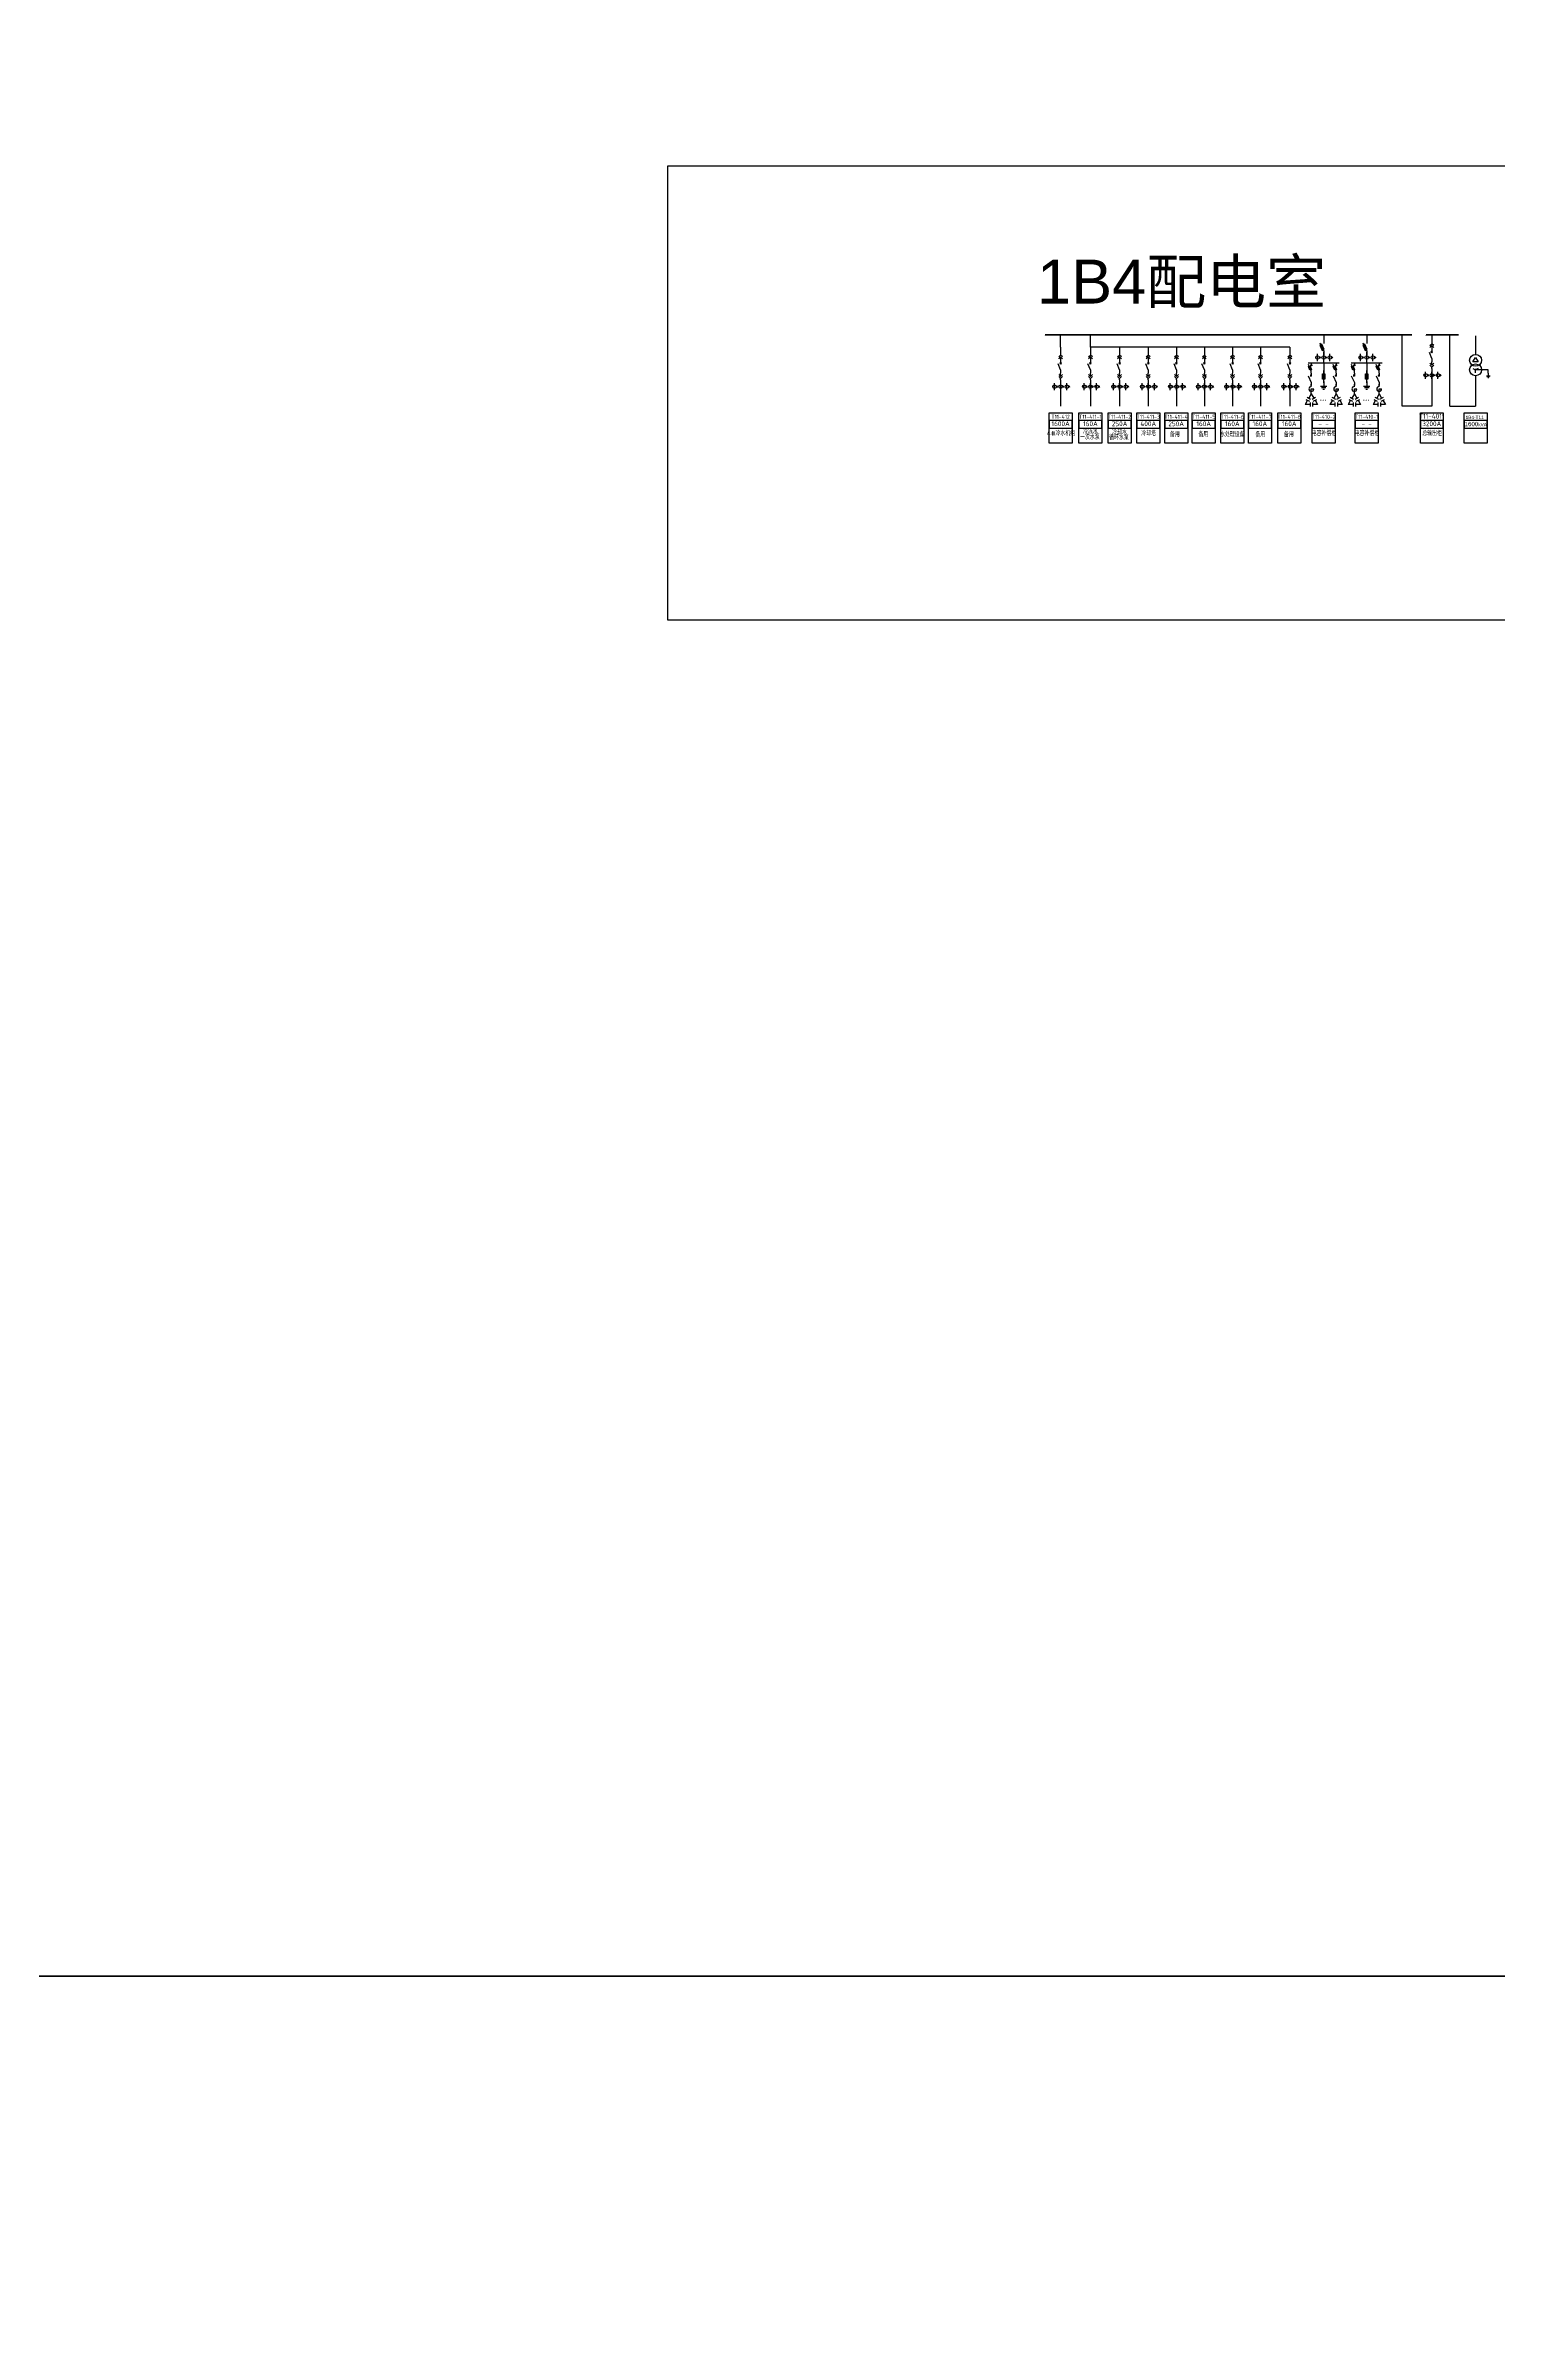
# Model space of a CAD drawing. Header units: millimetres. Extents: x -3460 to -460, y 6070 to 9130.
# Drawn here: x -1462 to -1131, y 7709 to 8229 of the extents above; entities that cross this region are included whole.
import ezdxf
from ezdxf.enums import TextEntityAlignment as Align

# ---------------------------------------------------------------- set-up
doc = ezdxf.new("R2010")
doc.units = ezdxf.units.MM
doc.header["$LTSCALE"] = 1000
doc.header["$MEASUREMENT"] = 0
doc.linetypes.add('CENTER', pattern=[2, 1.25, -0.25, 0.25, -0.25])
doc.linetypes.add('CONTINOUS', pattern=[0])
doc.styles.add('HZSONG', font='gbenor.shx', dxfattribs={"height": 1200, "bigfont": 'gbcbig.shx'})
doc.styles.get("Standard").update_dxf_attribs({"font": 'arial.ttf'})

# ---------------------------------------------------------------- blocks, each defined once
blk = doc.blocks.new('DYDQAA03')
at = {"color": 0}
for points in [[(0, 0), (0, -1.5)], [(-2.1, -3.6), (0, -1.5)], [(-2.1, -5.6), (0, -3.5)], [(2.1, -3.6), (0, -1.5)], [(2.1, -5.6), (0, -3.5)], [(0, -3.5), (0, -7)]]:
    blk.add_lwpolyline(points, dxfattribs=at)
blk = doc.blocks.new('DYDQ0201')
at = {"color": 0}
for points in [[(0.9, -0.9), (-0.9, 0.9)], [(-0.9, -0.9), (0.9, 0.9)], [(0, -7), (-2.6, -0.4)]]:
    blk.add_lwpolyline(points, dxfattribs=at)
blk = doc.blocks.new('DYDQAA04')
at = {"color": 0}
for points in [[(0, -3.5), (0, 0)], [(-2.1, -1.4), (0, -3.5)], [(-2.1, -3.4), (0, -5.5)], [(2.1, -1.4), (0, -3.5)], [(2.1, -3.4), (0, -5.5)], [(0, -7), (0, -5.5)]]:
    blk.add_lwpolyline(points, dxfattribs=at)
blk = doc.blocks.new('DYDQAA05')
at = {"color": 0}
blk.add_lwpolyline([(0, 0), (0, -7)], dxfattribs=at)
blk = doc.blocks.new('DYDQAA09')
at = {"color": 0}
blk.add_lwpolyline([(0, 0), (0, -3.5)], dxfattribs=at)
blk.add_lwpolyline([(0, 0), (0, -3.5)], dxfattribs=at)
blk.add_lwpolyline([(0, 0), (0, -3.5)], dxfattribs=at)
blk.add_lwpolyline([(0, 0), (0, -3.5)], dxfattribs=at)
blk.add_lwpolyline([(0, 0), (0, -3.5)], dxfattribs=at)
blk.add_lwpolyline([(0, 0), (0, -3.5)], dxfattribs=at)
blk.add_lwpolyline([(0, 0), (0, -3.5)], dxfattribs=at)
blk.add_lwpolyline([(0, 0), (0, -3.5)], dxfattribs=at)
blk.add_lwpolyline([(0, 0), (0, -3.5)], dxfattribs=at)
blk = doc.blocks.new('M_M44IVD')
for points in [[(0, 0), (-0.2, -0.35)], [(0, 0), (0.2, -0.35)], [(-0.3, -0.52), (-0.5, -0.87)], [(-0.1, -0.87), (-0.5, -0.87)], [(-0.44, -0.44), (-0.16, -0.6)], [(-0.34, -0.26), (-0.06, -0.43)], [(-0.1, -0.7), (-0.1, -1.03)], [(0.06, -0.43), (0.34, -0.26)], [(0.1, -0.7), (0.1, -1.03)], [(0.5, -0.87), (0.1, -0.87)], [(0.16, -0.6), (0.44, -0.44)], [(0.3, -0.52), (0.5, -0.87)]]:
    blk.add_lwpolyline(points)
at = {"width": 0.8, "flags": 9}
blk.add_attdef('S', (0.25, -0.5), '', height=0.2, dxfattribs=at)
blk = doc.blocks.new('$element$00000530')
for points in [[(-0.29, -0.34), (-0.14, -0.27), (0.02, -0.62), (-0.14, -0.69), (-0.29, -0.34)], [(0, -1), (0, -0.78), (-0.28, -0.15)], [(-0.05, -0.18), (0.05, -0.18)], [(0, 0), (0, -0.18)]]:
    blk.add_lwpolyline(points)
blk.add_circle((0, -0.23), 0.05)
at = {"flags": 9}
blk.add_attdef('S', (0, 0), '', height=0.00000667, dxfattribs=at)
blk = doc.blocks.new('M_M4')
blk.add_line((-0.25, -0.2), (0, -0.75))
for points in [[(0, 0), (0, -0.25)], [(0, -0.75), (0, -1)]]:
    blk.add_lwpolyline(points)
blk.add_arc((-0.01, -0.19), 0.0589, 81.8699, 278.1301)
at = {"width": 0.8, "flags": 9}
blk.add_attdef('S', (0.25, -0.5), '', height=0.2, dxfattribs=at)
blk = doc.blocks.new('M_M23')
for p, q in [((0, -0.5), (-0.25, -0.5)), ((0, -0.25), (0, -0.5))]:
    blk.add_line(p, q)
for points in [[(0, 0), (0, -0.25)], [(0, -0.75), (0, -1)]]:
    blk.add_lwpolyline(points)
blk.add_arc((0, -0.5), 0.25, 270, 180)
at = {"width": 0.8, "flags": 9}
blk.add_attdef('S', (0.25, -0.5), '', height=0.2, dxfattribs=at)
blk = doc.blocks.new('M_M17')
for p, q in [((-0.1, -0.72), (-0.1, -0.28)), ((-0.1, -0.28), (0.1, -0.28)), ((0.1, -0.72), (-0.1, -0.72)), ((0, -0.38), (0, -0.72)), ((0.1, -0.28), (0.1, -0.72))]:
    blk.add_line(p, q)
for points in [[(0, 0), (0, -0.28)], [(0, -0.72), (0, -1)]]:
    blk.add_lwpolyline(points)
for points in [[(-0.03, -0.57), (0.03, -0.57), (0, -0.37), (0.03, -0.57)], [(0.03, -0.57), (0, -0.37), (-0.03, -0.57), (0.03, -0.57)], [(0, -0.37), (-0.03, -0.57), (0.03, -0.57), (0, -0.37)]]:
    blk.add_solid(points)
at = {"width": 0.8, "flags": 9}
blk.add_attdef('S', (0.25, -0.5), '', height=0.2, dxfattribs=at)
blk = doc.blocks.new('M_M24')
for p, q in [((-0.25, -0.375), (0.25, -0.375)), ((-0.1875, -0.5), (0.1875, -0.5)), ((-0.0625, -0.625), (0.0625, -0.625))]:
    blk.add_line(p, q)
blk.add_lwpolyline([(0, 0), (0, -0.375)])
at = {"width": 0.8, "flags": 9}
blk.add_attdef('S', (0.25, -0.5), '', height=0.2, dxfattribs=at)
blk = doc.blocks.new('A$C03DD39B5')
for p, q in [((417, 475), (283, 392)), ((417, 422), (283, 339)), ((350, 333), (350, 467))]:
    blk.add_line(p, q)
blk.add_lwpolyline([(700, 167), (0, 167)])
blk.add_circle((350, 167), 167)

msp = doc.modelspace()

# ---------------------------------------------------------------- linework, layer by layer
for p, q in [((-1230.64, 8160.66, -1824.64), (-1230.64, 8163.24, -441.36)), ((-1223.87, 8160.66, -1824.59), (-1223.87, 8163.24, -441.31)), ((-1178.48, 8160.66, -1824.64), (-1223.87, 8160.66, -1824.64)), ((-1152.95, 8147.22, 376.57), (-1152.95, 8163.24, 376.57)), ((-1173.6, 8157.04, -597.73), (-1173.6, 8156.64, -597.73)), ((-1170.79, 8157.14, -597.73), (-1170.79, 8157.47, -597.73)), ((-1163.81, 8157.04, -597.73), (-1163.81, 8156.64, -597.73)), ((-1161, 8157.14, -597.73), (-1161, 8157.47, -597.73)), ((-1146.19, 8155, 376.57), (-1146.19, 8153.36, 376.57)), ((-1230.64, 8152.42, 376.57), (-1230.64, 8150.79, 376.57)), ((-1230.64, 8150.79, 376.57), (-1230.64, 8147.22, 376.57)), ((-1223.87, 8152.42, 376.57), (-1223.87, 8150.79, 376.57)), ((-1223.87, 8150.79, 376.57), (-1223.87, 8147.22, 376.57)), ((-1217.23, 8152.42, 376.57), (-1217.23, 8150.79, 376.57)), ((-1217.23, 8150.79, 376.57), (-1217.23, 8147.22, 376.57)), ((-1210.7, 8152.42, 376.57), (-1210.7, 8150.79, 376.57)), ((-1210.7, 8150.79, 376.57), (-1210.7, 8147.22, 376.57)), ((-1204.29, 8152.42, 376.57), (-1204.29, 8150.79, 376.57)), ((-1204.29, 8150.79, 376.57), (-1204.29, 8147.22, 376.57)), ((-1197.94, 8152.42, 376.57), (-1197.94, 8150.79, 376.57)), ((-1197.94, 8150.79, 376.57), (-1197.94, 8147.22, 376.57)), ((-1191.52, 8152.42, 376.57), (-1191.52, 8150.79, 376.57)), ((-1191.52, 8150.79, 376.57), (-1191.52, 8147.22, 376.57)), ((-1185.17, 8152.42, 376.57), (-1185.17, 8150.79, 376.57)), ((-1185.17, 8150.79, 376.57), (-1185.17, 8147.22, 376.57)), ((-1178.48, 8152.42, 376.57), (-1178.48, 8150.79, 376.57)), ((-1178.48, 8150.79, 376.57), (-1178.48, 8147.22, 376.57)), ((-1146.19, 8153.36, 376.57), (-1146.19, 8147.22, 376.57)), ((-1146.19, 8147.22, 376.57), (-1152.95, 8147.22, 376.57))]:
    msp.add_line(p, q)
at = {"linetype": 'Continuous'}
for p, q in [((-1171.67, 8161.63, -597.73), (-1170.79, 8159.7, -597.73)), ((-1170.79, 8159.25, -597.73), (-1170.79, 8159.55, -597.73)), ((-1161.88, 8161.63, -597.73), (-1161, 8159.7, -597.73)), ((-1161, 8159.25, -597.73), (-1161, 8159.55, -597.73)), ((-1174.34, 8157.04, -597.73), (-1167.23, 8157.04, -597.73)), ((-1170.79, 8158.79, -597.73), (-1170.79, 8159.43, -597.73)), ((-1170.79, 8157.04, -597.73), (-1170.79, 8154.58, -597.73)), ((-1164.56, 8157.04, -597.73), (-1157.45, 8157.04, -597.73)), ((-1161, 8158.79, -597.73), (-1161, 8159.43, -597.73)), ((-1161, 8157.04, -597.73), (-1161, 8154.58, -597.73))]:
    msp.add_line(p, q, dxfattribs=at)
at = {"color": 0}
for p, q in [((-1142.09, 8147.22, -1408.81), (-1142.09, 8163.24, 376.57)), ((-1136.23, 8163.24, 3202.12), (-1136.23, 8159, -1408.81)), ((-1136.82, 8157.31, -1408.81), (-1136.23, 8158.32, -1408.81)), ((-1136.82, 8157.31, -1408.81), (-1136.23, 8158.32, -1408.81)), ((-1135.64, 8157.31, -1408.81), (-1136.82, 8157.31, -1408.81)), ((-1136.82, 8155.82, -1408.81), (-1136.23, 8155.48, -1408.81)), ((-1136.24, 8155.58, -1408.81), (-1136.33, 8155.49, -1408.81)), ((-1136.2, 8155.58, -1408.81), (-1136.33, 8155.45, -1408.81)), ((-1136.18, 8155.57, -1408.81), (-1136.32, 8155.43, -1408.81)), ((-1136.27, 8155.57, -1408.81), (-1136.32, 8155.52, -1408.81)), ((-1136.15, 8155.55, -1408.81), (-1136.3, 8155.41, -1408.81)), ((-1136.14, 8155.53, -1408.81), (-1136.28, 8155.39, -1408.81)), ((-1136.13, 8155.5, -1408.81), (-1136.25, 8155.38, -1408.81)), ((-1136.23, 8158.32, -1408.81), (-1135.64, 8157.31, -1408.81)), ((-1135.64, 8155.82, -1408.81), (-1136.23, 8155.48, -1408.81)), ((-1136.13, 8155.48, -1408.81), (-1136.23, 8155.38, -1408.81)), ((-1136.23, 8154.8, -1408.81), (-1136.23, 8155.48, -1408.81)), ((-1133.34, 8155.48, -1408.81), (-1136.23, 8155.48, -1408.81)), ((-1136.23, 8154.13, -1408.81), (-1136.23, 8147.22, -1408.81)), ((-1133.75, 8154.13, -1408.81), (-1132.94, 8154.13, -1408.81)), ((-1133.65, 8153.93, -1408.81), (-1133.04, 8153.93, -1408.81)), ((-1133.44, 8153.72, -1408.81), (-1133.24, 8153.72, -1408.81)), ((-1142.09, 8147.22, -1408.81), (-1136.23, 8147.22, -1408.81))]:
    msp.add_line(p, q, dxfattribs=at)
at = {"color": 0, "linetype": 'CENTER', "ltscale": 0.5}
msp.add_line((-1133.34, 8154.74, -1408.81), (-1133.34, 8155.48, -1408.81), dxfattribs=at)
at = {"color": 7, "ltscale": 0.001071, "true_color": 0xffffff}
msp.add_lwpolyline([(-3460, 9130), (-460, 9130), (-460, 7790), (-3460, 7790)], close=True, dxfattribs=at)
at = {"color": 1, "lineweight": 30, "ltscale": 0.002916}
msp.add_lwpolyline([(-1320, 8201.91), (-930.72, 8201.91), (-930.72, 8098.53), (-1320, 8098.53)], close=True, dxfattribs=at)
at = {"color": 1, "lineweight": 40, "ltscale": 100}
for points, elevation in [([(-1150.75, 8163.43), (-1234.16, 8163.43), (-1234.16, 8163.43)], 1744.87), ([(-1140.13, 8163.43), (-1147.49, 8163.43), (-1147.49, 8163.43)], 1588.45)]:
    msp.add_lwpolyline(points, dxfattribs=dict(at, elevation=elevation))
at = {"linetype": 'Continuous', "elevation": -597.73}
for points in [[(-1171.17, 8159.91), (-1170.69, 8160.13), (-1171.22, 8161.29), (-1171.7, 8161.07)], [(-1161.38, 8159.91), (-1160.91, 8160.13), (-1161.44, 8161.29), (-1161.91, 8161.07)]]:
    msp.add_lwpolyline(points, close=True, dxfattribs=at)
for points in [[(-1170.79, 8163.24), (-1170.79, 8161.46)], [(-1170.79, 8162.33), (-1170.79, 8161.46)], [(-1170.79, 8159.7), (-1170.79, 8158.82)], [(-1161, 8163.24), (-1161, 8161.46)], [(-1161, 8162.33), (-1161, 8161.46)], [(-1161, 8159.7), (-1161, 8158.82)]]:
    msp.add_lwpolyline(points, dxfattribs=at)
at = {"color": 0, "elevation": -1408.81}
msp.add_lwpolyline([(-1133.34, 8154.74), (-1133.34, 8154.13)], dxfattribs=at)
for points, elevation in [([(-1233.24, 8145.73), (-1228.04, 8145.73), (-1228.04, 8138.78), (-1233.24, 8138.78)], -441.36), ([(-1233.24, 8142.18), (-1228.04, 8142.18), (-1228.04, 8143.92), (-1233.24, 8143.92)], -441.36), ([(-1226.47, 8145.73), (-1221.26, 8145.73), (-1221.26, 8138.78), (-1226.47, 8138.78)], -441.36), ([(-1226.47, 8142.18), (-1221.26, 8142.18), (-1221.26, 8143.92), (-1226.47, 8143.92)], -441.36), ([(-1219.83, 8145.73), (-1214.62, 8145.73), (-1214.62, 8138.78), (-1219.83, 8138.78)], -441.36), ([(-1219.83, 8142.18), (-1214.62, 8142.18), (-1214.62, 8143.92), (-1219.83, 8143.92)], -441.36), ([(-1213.3, 8145.73), (-1208.09, 8145.73), (-1208.09, 8138.78), (-1213.3, 8138.78)], -441.36), ([(-1213.3, 8142.18), (-1208.09, 8142.18), (-1208.09, 8143.92), (-1213.3, 8143.92)], -441.36), ([(-1206.95, 8145.73), (-1201.74, 8145.73), (-1201.74, 8138.78), (-1206.95, 8138.78)], -441.36), ([(-1206.95, 8142.18), (-1201.74, 8142.18), (-1201.74, 8143.92), (-1206.95, 8143.92)], -441.36), ([(-1200.68, 8145.73), (-1195.48, 8145.73), (-1195.48, 8138.78), (-1200.68, 8138.78)], -441.36), ([(-1200.68, 8142.18), (-1195.48, 8142.18), (-1195.48, 8143.92), (-1200.68, 8143.92)], -441.36), ([(-1194.17, 8145.73), (-1188.97, 8145.73), (-1188.97, 8138.78), (-1194.17, 8138.78)], -441.36), ([(-1194.17, 8142.18), (-1188.97, 8142.18), (-1188.97, 8143.92), (-1194.17, 8143.92)], -441.36), ([(-1187.91, 8145.73), (-1182.7, 8145.73), (-1182.7, 8138.78), (-1187.91, 8138.78)], -441.36), ([(-1187.91, 8142.18), (-1182.7, 8142.18), (-1182.7, 8143.92), (-1187.91, 8143.92)], -441.36), ([(-1181.23, 8145.73), (-1176.02, 8145.73), (-1176.02, 8138.78), (-1181.23, 8138.78)], -441.36), ([(-1181.23, 8142.18), (-1176.02, 8142.18), (-1176.02, 8143.92), (-1181.23, 8143.92)], -441.36), ([(-1173.39, 8145.73), (-1168.19, 8145.73), (-1168.19, 8138.78), (-1173.39, 8138.78)], -441.36), ([(-1173.39, 8142.18), (-1168.19, 8142.18), (-1168.19, 8143.92), (-1173.39, 8143.92)], -441.36), ([(-1163.61, 8145.73), (-1158.4, 8145.73), (-1158.4, 8138.78), (-1163.61, 8138.78)], -441.36), ([(-1163.61, 8142.18), (-1158.4, 8142.18), (-1158.4, 8143.92), (-1163.61, 8143.92)], -441.36), ([(-1148.79, 8145.73), (-1143.58, 8145.73), (-1143.58, 8138.78), (-1148.79, 8138.78)], -441.36), ([(-1148.79, 8142.18), (-1143.58, 8142.18), (-1143.58, 8143.92), (-1148.79, 8143.92)], -441.36), ([(-1138.83, 8145.73), (-1133.62, 8145.73), (-1133.62, 8138.78), (-1138.83, 8138.78)], 130.88), ([(-1138.83, 8142.18), (-1133.62, 8142.18), (-1133.62, 8143.92), (-1138.83, 8143.92)], 130.88)]:
    msp.add_lwpolyline(points, close=True, dxfattribs=dict(elevation=elevation))
at = {"lineweight": -2, "ltscale": 100, "elevation": -884.01}
for points in [[(-1171.5, 8148.57, 0.117, 0.117, 1), (-1171.38, 8148.57, 0.117, 0.117, 1)], [(-1170.96, 8148.57, 0.117, 0.117, 1), (-1170.85, 8148.57, 0.117, 0.117, 1)], [(-1170.41, 8148.57, 0.117, 0.117, 1), (-1170.29, 8148.57, 0.117, 0.117, 1)], [(-1161.71, 8148.57, 0.117, 0.117, 1), (-1161.59, 8148.57, 0.117, 0.117, 1)], [(-1161.17, 8148.57, 0.117, 0.117, 1), (-1161.06, 8148.57, 0.117, 0.117, 1)], [(-1160.62, 8148.57, 0.117, 0.117, 1), (-1160.51, 8148.57, 0.117, 0.117, 1)]]:
    msp.add_lwpolyline(points, format="xyseb", close=True, dxfattribs=at)
at = {"lineweight": 80, "ltscale": 0.001071}
msp.add_lwpolyline([(-3460, 7790), (-460, 7790), (-460, 7310), (-3460, 7310)], close=True, dxfattribs=at)
for centre in [(-1170.79, 8157.04, -597.73), (-1161, 8157.04, -597.73)]:
    msp.add_circle(centre, 0.0936)
at = {"color": 0, "linetype": 'CONTINOUS'}
for centre in [(-1136.23, 8157.65, -1408.81), (-1136.23, 8155.48, -1408.81)]:
    msp.add_circle(centre, 1.35, dxfattribs=at)
at = {"color": 0}
msp.add_circle((-1136.23, 8155.48, -1408.81), 0.101, dxfattribs=at)

# ---------------------------------------------------------------- block references
for name, p, xscale, yscale, zscale in [('DYDQAA05', (-1230.64, 8160.66, -1824.64), 0.2128954749704126, 0.2128954749704126, 0.2128954749704126), ('DYDQAA05', (-1223.87, 8160.66, -1824.64), 0.2128954749704126, 0.2128954749704126, 0.2128954749704126), ('DYDQAA05', (-1217.23, 8160.66, -1824.64), 0.2128954749704126, 0.2128954749704126, 0.2128954749704126), ('DYDQAA05', (-1210.7, 8160.66, -1824.64), 0.2128954749704126, 0.2128954749704126, 0.2128954749704126), ('DYDQAA05', (-1204.29, 8160.66, -1824.64), 0.2128954749704126, 0.2128954749704126, 0.2128954749704126), ('DYDQAA05', (-1197.94, 8160.66, -1824.64), 0.2128954749704126, 0.2128954749704126, 0.2128954749704126), ('DYDQAA05', (-1191.52, 8160.66, -1824.64), 0.2128954749704126, 0.2128954749704126, 0.2128954749704126), ('DYDQAA05', (-1185.17, 8160.66, -1824.64), 0.2128954749704126, 0.2128954749704126, 0.2128954749704126), ('DYDQAA05', (-1178.48, 8160.66, -1824.64), 0.2128954749704126, 0.2128954749704126, 0.2128954749704126), ('DYDQ0201', (-1146.19, 8159.52, -1824.64), 0.2128954749704126, 0.2128954749704126, 0.2128954749704126), ('DYDQAA03', (-1146.19, 8161.75, -1824.64), 0.2128954749704126, 0.2128954749704126, 0.2128954749704126), ('DYDQAA05', (-1146.19, 8163.24, -1824.64), 0.2128954749704126, 0.2128954749704126, 0.2128954749704126), ('DYDQAA09', (-1146.19, 8160.26, -1824.64), 0.2128954749704126, 0.2128954749704126, 0.2128954749704126), ('DYDQ0201', (-1230.64, 8156.94, -1824.64), 0.2128954749704126, 0.2128954749704126, 0.2128954749704126), ('DYDQAA03', (-1230.64, 8159.17, -1824.64), 0.2128954749704126, 0.2128954749704126, 0.2128954749704126), ('DYDQAA04', (-1230.64, 8154.7, -1824.64), 0.2128954749704126, 0.2128954749704126, 0.2128954749704126), ('DYDQAA09', (-1230.64, 8157.68, -1824.64), 0.2128954749704126, 0.2128954749704126, 0.2128954749704126), ('DYDQAA09', (-1230.64, 8155.45, -1824.64), 0.2128954749704126, 0.2128954749704126, 0.2128954749704126), ('DYDQ0201', (-1223.87, 8156.94, -1824.64), 0.2128954749704126, 0.2128954749704126, 0.2128954749704126), ('DYDQAA03', (-1223.87, 8159.17, -1824.64), 0.2128954749704126, 0.2128954749704126, 0.2128954749704126), ('DYDQAA04', (-1223.87, 8154.7, -1824.64), 0.2128954749704126, 0.2128954749704126, 0.2128954749704126), ('DYDQAA09', (-1223.87, 8157.68, -1824.64), 0.2128954749704126, 0.2128954749704126, 0.2128954749704126), ('DYDQAA09', (-1223.87, 8155.45, -1824.64), 0.2128954749704126, 0.2128954749704126, 0.2128954749704126), ('DYDQ0201', (-1217.23, 8156.94, -1824.64), 0.2128954749704126, 0.2128954749704126, 0.2128954749704126), ('DYDQAA03', (-1217.23, 8159.17, -1824.64), 0.2128954749704126, 0.2128954749704126, 0.2128954749704126), ('DYDQAA04', (-1217.23, 8154.7, -1824.64), 0.2128954749704126, 0.2128954749704126, 0.2128954749704126), ('DYDQAA09', (-1217.23, 8157.68, -1824.64), 0.2128954749704126, 0.2128954749704126, 0.2128954749704126), ('DYDQAA09', (-1217.23, 8155.45, -1824.64), 0.2128954749704126, 0.2128954749704126, 0.2128954749704126), ('DYDQ0201', (-1210.7, 8156.94, -1824.64), 0.2128954749704126, 0.2128954749704126, 0.2128954749704126), ('DYDQAA03', (-1210.7, 8159.17, -1824.64), 0.2128954749704126, 0.2128954749704126, 0.2128954749704126), ('DYDQAA04', (-1210.7, 8154.7, -1824.64), 0.2128954749704126, 0.2128954749704126, 0.2128954749704126), ('DYDQAA09', (-1210.7, 8157.68, -1824.64), 0.2128954749704126, 0.2128954749704126, 0.2128954749704126), ('DYDQAA09', (-1210.7, 8155.45, -1824.64), 0.2128954749704126, 0.2128954749704126, 0.2128954749704126), ('DYDQ0201', (-1204.29, 8156.94, -1824.64), 0.2128954749704126, 0.2128954749704126, 0.2128954749704126), ('DYDQAA03', (-1204.29, 8159.17, -1824.64), 0.2128954749704126, 0.2128954749704126, 0.2128954749704126), ('DYDQAA04', (-1204.29, 8154.7, -1824.64), 0.2128954749704126, 0.2128954749704126, 0.2128954749704126), ('DYDQAA09', (-1204.29, 8157.68, -1824.64), 0.2128954749704126, 0.2128954749704126, 0.2128954749704126), ('DYDQAA09', (-1204.29, 8155.45, -1824.64), 0.2128954749704126, 0.2128954749704126, 0.2128954749704126), ('DYDQ0201', (-1197.94, 8156.94, -1824.64), 0.2128954749704126, 0.2128954749704126, 0.2128954749704126), ('DYDQAA03', (-1197.94, 8159.17, -1824.64), 0.2128954749704126, 0.2128954749704126, 0.2128954749704126), ('DYDQAA04', (-1197.94, 8154.7, -1824.64), 0.2128954749704126, 0.2128954749704126, 0.2128954749704126), ('DYDQAA09', (-1197.94, 8157.68, -1824.64), 0.2128954749704126, 0.2128954749704126, 0.2128954749704126), ('DYDQAA09', (-1197.94, 8155.45, -1824.64), 0.2128954749704126, 0.2128954749704126, 0.2128954749704126), ('DYDQ0201', (-1191.52, 8156.94, -1824.64), 0.2128954749704126, 0.2128954749704126, 0.2128954749704126), ('DYDQAA03', (-1191.52, 8159.17, -1824.64), 0.2128954749704126, 0.2128954749704126, 0.2128954749704126), ('DYDQAA04', (-1191.52, 8154.7, -1824.64), 0.2128954749704126, 0.2128954749704126, 0.2128954749704126), ('DYDQAA09', (-1191.52, 8157.68, -1824.64), 0.2128954749704126, 0.2128954749704126, 0.2128954749704126), ('DYDQAA09', (-1191.52, 8155.45, -1824.64), 0.2128954749704126, 0.2128954749704126, 0.2128954749704126), ('DYDQ0201', (-1185.17, 8156.94, -1824.64), 0.2128954749704126, 0.2128954749704126, 0.2128954749704126), ('DYDQAA03', (-1185.17, 8159.17, -1824.64), 0.2128954749704126, 0.2128954749704126, 0.2128954749704126), ('DYDQAA04', (-1185.17, 8154.7, -1824.64), 0.2128954749704126, 0.2128954749704126, 0.2128954749704126), ('DYDQAA09', (-1185.17, 8157.68, -1824.64), 0.2128954749704126, 0.2128954749704126, 0.2128954749704126), ('DYDQAA09', (-1185.17, 8155.45, -1824.64), 0.2128954749704126, 0.2128954749704126, 0.2128954749704126), ('DYDQ0201', (-1178.48, 8156.94, -1824.64), 0.2128954749704126, 0.2128954749704126, 0.2128954749704126), ('DYDQAA03', (-1178.48, 8159.17, -1824.64), 0.2128954749704126, 0.2128954749704126, 0.2128954749704126), ('DYDQAA04', (-1178.48, 8154.7, -1824.64), 0.2128954749704126, 0.2128954749704126, 0.2128954749704126), ('DYDQAA09', (-1178.48, 8157.68, -1824.64), 0.2128954749704126, 0.2128954749704126, 0.2128954749704126), ('DYDQAA09', (-1178.48, 8155.45, -1824.64), 0.2128954749704126, 0.2128954749704126, 0.2128954749704126), ('M_M4', (-1173.6, 8154.71, -597.73), 2.806650000002905, 2.806650000002905, 2.806650000002905), ('M_M4', (-1167.95, 8154.71, -597.73), 2.806650000002905, 2.806650000002905, 2.806650000002905), ('M_M4', (-1163.81, 8154.71, -597.73), 2.806650000002905, 2.806650000002905, 2.806650000002905), ('M_M4', (-1158.16, 8154.71, -597.73), 2.806650000002905, 2.806650000002905, 2.806650000002905), ('DYDQAA04', (-1146.19, 8157.28, -1824.64), 0.2128954749704126, 0.2128954749704126, 0.2128954749704126), ('DYDQAA09', (-1146.19, 8158.03, -1824.64), 0.2128954749704126, 0.2128954749704126, 0.2128954749704126), ('DYDQAA09', (-1146.19, 8155.79, -1824.64), 0.2128954749704126, 0.2128954749704126, 0.2128954749704126), ('DYDQAA09', (-1230.64, 8153.21, -1824.64), 0.2128954749704126, 0.2128954749704126, 0.2128954749704126), ('DYDQAA09', (-1223.87, 8153.21, -1824.64), 0.2128954749704126, 0.2128954749704126, 0.2128954749704126), ('DYDQAA09', (-1217.23, 8153.21, -1824.64), 0.2128954749704126, 0.2128954749704126, 0.2128954749704126), ('DYDQAA09', (-1210.7, 8153.21, -1824.64), 0.2128954749704126, 0.2128954749704126, 0.2128954749704126), ('DYDQAA09', (-1204.29, 8153.21, -1824.64), 0.2128954749704126, 0.2128954749704126, 0.2128954749704126), ('DYDQAA09', (-1197.94, 8153.21, -1824.64), 0.2128954749704126, 0.2128954749704126, 0.2128954749704126), ('DYDQAA09', (-1191.52, 8153.21, -1824.64), 0.2128954749704126, 0.2128954749704126, 0.2128954749704126), ('DYDQAA09', (-1185.17, 8153.21, -1824.64), 0.2128954749704126, 0.2128954749704126, 0.2128954749704126), ('DYDQAA09', (-1178.48, 8153.21, -1824.64), 0.2128954749704126, 0.2128954749704126, 0.2128954749704126), ('M_M44IVD', (-1173.6, 8150, -597.73), 2.806650000002905, 2.806650000002905, 2.806650000002905), ('M_M23', (-1173.6, 8150, -597.73), -2.245320000002324, -2.245320000002324, 2.245320000002251), ('M_M24', (-1170.79, 8152.84, -597.73), 2.806650000002905, 2.806650000002905, 2.806650000002905), ('M_M44IVD', (-1167.95, 8150, -597.73), 2.806650000002905, 2.806650000002905, 2.806650000002905), ('M_M23', (-1167.95, 8150, -597.73), -2.245320000002324, -2.245320000002324, 2.245320000002251), ('M_M44IVD', (-1163.81, 8150, -597.73), 2.806650000002905, 2.806650000002905, 2.806650000002905), ('M_M23', (-1163.81, 8150, -597.73), -2.245320000002324, -2.245320000002324, 2.245320000002251), ('M_M24', (-1161, 8152.84, -597.73), 2.806650000002905, 2.806650000002905, 2.806650000002905), ('M_M44IVD', (-1158.16, 8150, -597.73), 2.806650000002905, 2.806650000002905, 2.806650000002905), ('M_M23', (-1158.16, 8150, -597.73), -2.245320000002324, -2.245320000002324, 2.245320000002251)]:
    msp.add_blockref(name, p, dxfattribs=dict(xscale=xscale, yscale=yscale, zscale=zscale))
at = {"linetype": 'Continuous', "xscale": 2.338875, "yscale": 2.338875, "zscale": 2.338875}
for p in [(-1173.6, 8157.04, -597.73), (-1167.95, 8157.04, -597.73), (-1163.81, 8157.04, -597.73), (-1158.16, 8157.04, -597.73)]:
    msp.add_blockref('$element$00000530', p, dxfattribs=at)
at = {"linetype": 'Continuous', "xscale": 0.002338875, "yscale": 0.002338875, "zscale": 0.002338875, "rotation": 270}
for p in [(-1172.58, 8159.11, -597.73), (-1171.18, 8159.11, -597.73), (-1169.78, 8159.11, -597.73), (-1162.79, 8159.11, -597.73), (-1161.39, 8159.11, -597.73), (-1159.99, 8159.11, -597.73), (-1147.98, 8155.05, 376.57), (-1146.58, 8155.05, 376.57), (-1232.43, 8152.47, 376.57), (-1231.03, 8152.47, 376.57), (-1229.63, 8152.47, 376.57), (-1225.66, 8152.47, 376.57), (-1224.26, 8152.47, 376.57), (-1222.85, 8152.47, 376.57), (-1219.02, 8152.47, 376.57), (-1217.62, 8152.47, 376.57), (-1216.21, 8152.47, 376.57), (-1212.49, 8152.47, 376.57), (-1211.09, 8152.47, 376.57), (-1209.68, 8152.47, 376.57), (-1206.09, 8152.47, 376.57), (-1204.68, 8152.47, 376.57), (-1203.28, 8152.47, 376.57), (-1199.74, 8152.47, 376.57), (-1198.33, 8152.47, 376.57), (-1196.93, 8152.47, 376.57), (-1193.31, 8152.47, 376.57), (-1191.91, 8152.47, 376.57), (-1190.5, 8152.47, 376.57), (-1186.96, 8152.47, 376.57), (-1185.56, 8152.47, 376.57), (-1184.15, 8152.47, 376.57), (-1180.28, 8152.47, 376.57), (-1178.87, 8152.47, 376.57), (-1177.47, 8152.47, 376.57)]:
    msp.add_blockref('A$C03DD39B5', p, dxfattribs=at)
at = {"xscale": 2.806650000002905, "yscale": 2.806650000002905, "zscale": 2.806650000002905, "rotation": 180}
for p in [(-1170.79, 8152.54, -597.73), (-1161, 8152.54, -597.73)]:
    msp.add_blockref('M_M17', p, dxfattribs=at)
at = {"color": 0, "linetype": 'Continuous', "xscale": 0.002338875, "yscale": 0.002338875, "zscale": 0.002338875, "rotation": 270}
msp.add_blockref('A$C03DD39B5', (-1145.17, 8155.05, 376.57), dxfattribs=at)

# ---------------------------------------------------------------- texts
at = {"color": 7, "lineweight": 0, "style": 'HZSONG'}
for s, height, p in [('T11-412', 0.891, (-1230.66, 8144.36, -1824.59)), ('T11-411-1', 0.891, (-1223.89, 8144.36, -1824.59)), ('T11-411-2', 0.891, (-1217.25, 8144.36, -1824.59)), ('T11-411-3', 0.891, (-1210.72, 8144.36, -1824.59)), ('T11-411-4', 0.891, (-1204.37, 8144.36, -1824.59)), ('T11-411-5', 0.891, (-1198.1, 8144.36, -1824.59)), ('T11-411-6', 0.891, (-1191.59, 8144.36, -1824.59)), ('T11-411-7', 0.891, (-1185.33, 8144.36, -1824.59)), ('T11-411-8', 0.891, (-1178.64, 8144.36, -1824.59)), ('T11-410-2', 0.891, (-1170.81, 8144.36, -1824.59)), ('T11-410-1', 0.891, (-1161.03, 8144.36, -1824.59)), ('T11-4011', 1.114, (-1146.21, 8144.36, -1824.59)), ('4#冷水机组', 1.114, (-1230.57, 8140.48, -1824.64)), ('1600A', 1.114, (-1230.65, 8142.66, -1824.64)), ('一次水泵', 1.114, (-1224, 8139.63, -1163.17)), ('160A', 1.114, (-1223.87, 8142.66, -1824.64)), ('冷冻水', 1.114, (-1223.88, 8140.88, -1445.84)), ('循环水泵', 1.114, (-1217.38, 8139.53, -1163.17)), ('250A', 1.114, (-1217.23, 8142.66, -1824.64)), ('冷却水', 1.114, (-1217.25, 8140.72, -1445.84)), ('400A', 1.114, (-1210.7, 8142.66, -1824.64)), ('冷却塔', 1.114, (-1210.63, 8140.48, -1824.64)), ('250A', 1.114, (-1204.36, 8142.66, -1824.64)), ('备用', 1.114, (-1204.66, 8140.21, -1824.64)), ('160A', 1.114, (-1198.09, 8142.66, -1824.64)), ('备用', 1.114, (-1198.16, 8140.24, -1824.64)), ('水处理设备', 1.114, (-1191.59, 8140.22, -1572.09)), ('160A', 1.114, (-1191.58, 8142.66, -1824.64)), ('160A', 1.114, (-1185.31, 8142.66, -1824.64)), ('备用', 1.114, (-1185.22, 8140.17, -1824.64)), ('160A', 1.114, (-1178.63, 8142.66, -1824.64)), ('备用', 1.114, (-1178.72, 8140.2, -1824.64)), ('电容补偿柜', 1.114, (-1170.72, 8140.48, -1824.64)), ('- -', 1.114, (-1170.8, 8142.66, -1824.64)), ('电容补偿柜', 1.114, (-1160.93, 8140.48, -1824.64)), ('- -', 1.114, (-1161.01, 8142.66, -1824.64)), ('3200A', 1.114, (-1146.2, 8142.66, -1824.64)), ('总输出柜', 1.114, (-1146.12, 8140.48, -1824.64))]:
    msp.add_text(s, height=height, dxfattribs=at).set_placement(p, align=Align.CENTER)
at = {"color": 0, "insert": (-1236.02, 8180.56, 130.89), "char_height": 10, "width": 0.000000001, "attachment_point": 1}
msp.add_mtext('1B4{\\fSimSun|b0|i0|c134|p2;配电室}', dxfattribs=at)
at = {"width": 1.1343, "attachment_point": 1}
for s, insert, char_height in [('1B4-T11\\P', (-1138.49, 8145.05, 4130.86), 0.77), ('{\\H0.9x;1600\\H0.77778x;kVA', (-1138.7, 8143.64, -1157.49), 1.1)]:
    msp.add_mtext(s, dxfattribs=dict(at, insert=insert, char_height=char_height))

doc.saveas('drawing.dxf')
